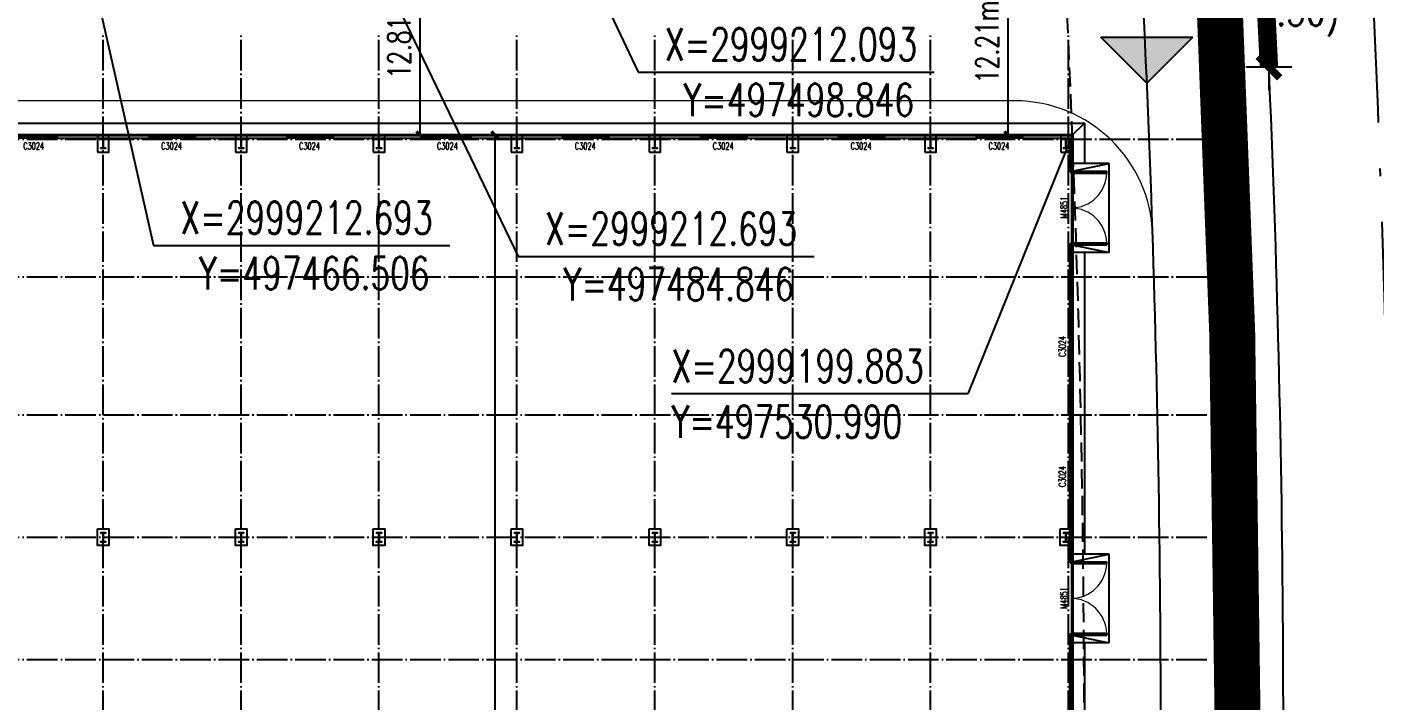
# Model space of a CAD drawing. Header units: metres. Extents: x 497148 to 498044, y 2998751 to 2999627.
# Drawn here: x 497462.8 to 497550.7, y 2999162.9 to 2999207 of the extents above; entities that cross this region are included whole.
import ezdxf

# ---------------------------------------------------------------- set-up
doc = ezdxf.new("R2010")
doc.units = ezdxf.units.M
for name, pattern in [('ACAD_ISO10W100', [18.5, 12, -3, 0.5, -3]), ('CENTER', [2, 1.25, -0.25, 0.25, -0.25]), ('DASH', [0.35, 0.25, -0.1]), ('DASH_6_1', [9, 6, -1, 0, -2]), ('DASHDOT', [1, 0.5, -0.25, 0, -0.25]), ('DOTE', [2.42, 2, -0.2, 0.02, -0.2])]:
    doc.linetypes.add(name, pattern=pattern)
for name, color, linetype in [('DIM_COOR', 3, 'Continuous'), ('DIM_ELEV', 3, 'Continuous'), ('DM-尺寸标注', 7, 'Continuous'), ('DOTE', 1, 'CENTER'), ('KZ-用地边界', 40, 'DASH_6_1'), ('PUB_DIM', 3, 'Continuous'), ('PUB_WALL', 9, 'Continuous'), ('RD-中线', 1, 'DASHDOT'), ('RD-侧石线', 5, 'Continuous'), ('RD-红线', 7, 'Continuous'), ('S-COLU', 2, 'Continuous'), ('STAIR', 2, 'Continuous'), ('WALL', 9, 'Continuous'), ('WINDOW', 4, 'Continuous'), ('WINDOW_TEXT', 7, 'Continuous'), ('图例层', 7, 'Continuous'), ('建筑', 7, 'Continuous')]:
    doc.layers.add(name, color=color, linetype=linetype)
doc.layers.add('道路', color=4, linetype='Continuous', lineweight=15)
doc.styles.add('_TCH_DIM', font='SIMPLEX', dxfattribs={"bigfont": 'GBCBIG'})
doc.styles.add('_TCH_DIM_T3', font='SIMPLEX', dxfattribs={"width": 0.705882, "bigfont": 'GBCBIG'})
doc.styles.add('_TCH_WINDOW', font='SIMPLEX', dxfattribs={"height": 3.5, "bigfont": 'GBCBIG'})
doc.styles.add('DIMST', font='SimSun.ttf', dxfattribs={"width": 0.8})
doc.styles.get("Standard").update_dxf_attribs({"font": 'arial.ttf'})
doc.dimstyles.new('_TCH_ARCH_M_M&&1', dxfattribs={"dimtxt": 1.4875, "dimasz": 0.5, "dimexe": 1.25, "dimexo": 1.5, "dimgap": 0.63125, "dimtad": 1, "dimzin": 0, "dimdsep": 46, "dimtxsty": '_TCH_DIM_T3', "dimblk": 'ARCHTICK', "dimcen": 0.09, "dimclrt": 7, "dimazin": 2, "dimtfac": 1, "dimtix": 1, "dimtmove": 2, "dimatfit": 3, "dimfxl": 0, "dimtolj": 1, "dimtzin": 0, "dimarcsym": 0})
doc.dimstyles.new('ISO-25', dxfattribs={"dimtxt": 2.5, "dimasz": 2.5, "dimexe": 1.25, "dimexo": 0.625, "dimtad": 1, "dimtxsty": 'Standard', "dimcen": 2.5, "dimadec": 0, "dimazin": 0, "dimtfac": 1, "dimtmove": 0, "dimatfit": 3, "dimfxl": 0, "dimarcsym": 0})

# ---------------------------------------------------------------- blocks, each defined once
blk = doc.blocks.new('新块')
at = {"layer": 'RD-中线', "color": 6, "linetype": 'ACAD_ISO10W100', "flags": 128}
blk.add_lwpolyline([(497552.39, 2998812.231), (497551.765, 2999162.651, 0.025717), (497546.244, 2999266.332)], format="xyb", dxfattribs=at)
blk = doc.blocks.new('柱网 26.4')
at = {"layer": 'S-COLU'}
for points in [[(1748157, -4958), (1748907, -4958), (1748907, -3858), (1748157, -3858)], [(1748357, -4708), (1748707, -4708), (1748707, -4694), (1748537, -4694), (1748537, -4122), (1748707, -4122), (1748707, -4108), (1748357, -4108), (1748357, -4122), (1748527, -4122), (1748527, -4694), (1748357, -4694)], [(1757157, -4958), (1757907, -4958), (1757907, -3858), (1757157, -3858)], [(1757357, -4708), (1757707, -4708), (1757707, -4694), (1757537, -4694), (1757537, -4122), (1757707, -4122), (1757707, -4108), (1757357, -4108), (1757357, -4122), (1757527, -4122), (1757527, -4694), (1757357, -4694)], [(1766157, -4958), (1766907, -4958), (1766907, -3858), (1766157, -3858)], [(1766357, -4708), (1766707, -4708), (1766707, -4694), (1766537, -4694), (1766537, -4122), (1766707, -4122), (1766707, -4108), (1766357, -4108), (1766357, -4122), (1766527, -4122), (1766527, -4694), (1766357, -4694)], [(1775157, -4958), (1775907, -4958), (1775907, -3858), (1775157, -3858)], [(1775357, -4708), (1775707, -4708), (1775707, -4694), (1775537, -4694), (1775537, -4122), (1775707, -4122), (1775707, -4108), (1775357, -4108), (1775357, -4122), (1775527, -4122), (1775527, -4694), (1775357, -4694)], [(1784157, -4958), (1784907, -4958), (1784907, -3858), (1784157, -3858)], [(1784357, -4708), (1784707, -4708), (1784707, -4694), (1784537, -4694), (1784537, -4122), (1784707, -4122), (1784707, -4108), (1784357, -4108), (1784357, -4122), (1784527, -4122), (1784527, -4694), (1784357, -4694)], [(1793157, -4958), (1793907, -4958), (1793907, -3858), (1793157, -3858)], [(1793357, -4708), (1793707, -4708), (1793707, -4694), (1793537, -4694), (1793537, -4122), (1793707, -4122), (1793707, -4108), (1793357, -4108), (1793357, -4122), (1793527, -4122), (1793527, -4694), (1793357, -4694)], [(1802157, -4958), (1802907, -4958), (1802907, -3858), (1802157, -3858)], [(1802357, -4708), (1802707, -4708), (1802707, -4694), (1802537, -4694), (1802537, -4122), (1802707, -4122), (1802707, -4108), (1802357, -4108), (1802357, -4122), (1802527, -4122), (1802527, -4694), (1802357, -4694)], [(1811032, -4958), (1811782, -4958), (1811782, -3858), (1811032, -3858)], [(1811182, -4708), (1811532, -4708), (1811532, -4694), (1811362, -4694), (1811362, -4122), (1811532, -4122), (1811532, -4108), (1811182, -4108), (1811182, -4122), (1811352, -4122), (1811352, -4694), (1811182, -4694)], [(1748157, -29570), (1748907, -29570), (1748907, -30645), (1748157, -30645)], [(1748357, -29820), (1748707, -29820), (1748707, -29834), (1748537, -29834), (1748537, -30406), (1748707, -30406), (1748707, -30420), (1748357, -30420), (1748357, -30406), (1748527, -30406), (1748527, -29834), (1748357, -29834)], [(1757157, -29570), (1757907, -29570), (1757907, -30645), (1757157, -30645)], [(1757357, -29820), (1757707, -29820), (1757707, -29834), (1757537, -29834), (1757537, -30406), (1757707, -30406), (1757707, -30420), (1757357, -30420), (1757357, -30406), (1757527, -30406), (1757527, -29834), (1757357, -29834)], [(1766157, -29570), (1766907, -29570), (1766907, -30645), (1766157, -30645)], [(1766357, -29820), (1766707, -29820), (1766707, -29834), (1766537, -29834), (1766537, -30406), (1766707, -30406), (1766707, -30420), (1766357, -30420), (1766357, -30406), (1766527, -30406), (1766527, -29834), (1766357, -29834)], [(1775157, -29570), (1775907, -29570), (1775907, -30645), (1775157, -30645)], [(1775357, -29820), (1775707, -29820), (1775707, -29834), (1775537, -29834), (1775537, -30406), (1775707, -30406), (1775707, -30420), (1775357, -30420), (1775357, -30406), (1775527, -30406), (1775527, -29834), (1775357, -29834)], [(1784157, -29570), (1784907, -29570), (1784907, -30645), (1784157, -30645)], [(1784357, -29820), (1784707, -29820), (1784707, -29834), (1784537, -29834), (1784537, -30406), (1784707, -30406), (1784707, -30420), (1784357, -30420), (1784357, -30406), (1784527, -30406), (1784527, -29834), (1784357, -29834)], [(1793157, -29570), (1793907, -29570), (1793907, -30645), (1793157, -30645)], [(1793357, -29820), (1793707, -29820), (1793707, -29834), (1793537, -29834), (1793537, -30406), (1793707, -30406), (1793707, -30420), (1793357, -30420), (1793357, -30406), (1793527, -30406), (1793527, -29834), (1793357, -29834)], [(1802157, -29570), (1802907, -29570), (1802907, -30645), (1802157, -30645)], [(1802357, -29820), (1802707, -29820), (1802707, -29834), (1802537, -29834), (1802537, -30406), (1802707, -30406), (1802707, -30420), (1802357, -30420), (1802357, -30406), (1802527, -30406), (1802527, -29834), (1802357, -29834)], [(1810982, -29570), (1811782, -29570), (1811782, -30645), (1810982, -30645)], [(1811182, -29820), (1811532, -29820), (1811532, -29834), (1811362, -29834), (1811362, -30406), (1811532, -30406), (1811532, -30420), (1811182, -30420), (1811182, -30406), (1811352, -30406), (1811352, -29834), (1811182, -29834)]]:
    blk.add_lwpolyline(points, close=True, dxfattribs=at)
blk = doc.blocks.new('$DorLib2D$00000002')
for p, q in [((-0.5, 0), (-0.5, 0.4875)), ((-0.475, 0.4875), (-0.5, 0.4875)), ((-0.475, 0), (-0.475, 0.4875)), ((0.475, 0), (0.475, 0.4875)), ((0.475, 0.4875), (0.5, 0.4875)), ((0.5, 0), (0.5, 0.4875)), ((-0.5, 0), (-0.475, 0)), ((0.5, 0), (0.475, 0))]:
    blk.add_line(p, q)
at = {"lineweight": 13}
for centre, start, end in [((-0.4875, 0), 0, 88.53072), ((0.4875, 0), 91.46928, 180)]:
    blk.add_arc(centre, 0.4875, start, end, dxfattribs=at)
blk = doc.blocks.new('$TCHSYS$WIN2D')
for p, q in [((-0.5, 0.5), (0.5, 0.5)), ((-0.5, 0.5), (-0.5, -0.5)), ((0.5, 0.5), (0.5, -0.5)), ((0.5, 0.167), (-0.5, 0.167)), ((0.5, -0.167), (-0.5, -0.167)), ((-0.5, -0.5), (0.5, -0.5))]:
    blk.add_line(p, q)
blk = doc.blocks.new('A$Cc2f5e964')
at = {"layer": 'PUB_WALL'}
for points in [[(82.129, 100.774), (76.129, 100.774), (76.189, 100.714), (82.069, 100.714)], [(76.129, 100.774), (76.129, 100.584), (76.189, 100.644), (76.189, 100.714)], [(76.129, 100.584), (82.129, 100.584), (82.069, 100.644), (76.189, 100.644)], [(82.129, 100.584), (82.129, 100.774), (82.069, 100.714), (82.069, 100.644)], [(91.129, 100.774), (85.129, 100.774), (85.189, 100.714), (91.069, 100.714)], [(85.129, 100.774), (85.129, 100.584), (85.189, 100.644), (85.189, 100.714)], [(85.129, 100.584), (91.129, 100.584), (91.069, 100.644), (85.189, 100.644)], [(91.129, 100.584), (91.129, 100.774), (91.069, 100.714), (91.069, 100.644)], [(100.129, 100.774), (94.129, 100.774), (94.189, 100.714), (100.069, 100.714)], [(94.129, 100.774), (94.129, 100.584), (94.189, 100.644), (94.189, 100.714)], [(94.129, 100.584), (100.129, 100.584), (100.069, 100.644), (94.189, 100.644)], [(100.129, 100.584), (100.129, 100.774), (100.069, 100.714), (100.069, 100.644)], [(109.129, 100.774), (103.129, 100.774), (103.189, 100.714), (109.069, 100.714)], [(103.129, 100.774), (103.129, 100.584), (103.189, 100.644), (103.189, 100.714)], [(103.129, 100.584), (109.129, 100.584), (109.069, 100.644), (103.189, 100.644)], [(109.129, 100.584), (109.129, 100.774), (109.069, 100.714), (109.069, 100.644)], [(118.129, 100.774), (112.129, 100.774), (112.189, 100.714), (118.069, 100.714)], [(112.129, 100.774), (112.129, 100.584), (112.189, 100.644), (112.189, 100.714)], [(112.129, 100.584), (118.129, 100.584), (118.069, 100.644), (112.189, 100.644)], [(118.129, 100.584), (118.129, 100.774), (118.069, 100.714), (118.069, 100.644)], [(127.129, 100.774), (121.129, 100.774), (121.189, 100.714), (127.069, 100.714)], [(121.129, 100.774), (121.129, 100.584), (121.189, 100.644), (121.189, 100.714)], [(121.129, 100.584), (127.129, 100.584), (127.069, 100.644), (121.189, 100.644)], [(127.129, 100.584), (127.129, 100.774), (127.069, 100.714), (127.069, 100.644)], [(136.129, 100.774), (130.129, 100.774), (130.189, 100.714), (136.069, 100.714)], [(130.129, 100.774), (130.129, 100.584), (130.189, 100.644), (130.189, 100.714)], [(130.129, 100.584), (136.129, 100.584), (136.069, 100.644), (130.189, 100.644)], [(136.129, 100.584), (136.129, 100.774), (136.069, 100.714), (136.069, 100.644)], [(142.379, 100.774), (139.129, 100.774), (139.189, 100.714), (142.319, 100.714)], [(139.129, 100.774), (139.129, 100.584), (139.189, 100.644), (139.189, 100.714)], [(139.129, 100.584), (142.189, 100.584), (142.249, 100.644), (139.189, 100.644)], [(142.189, 100.584), (142.189, 98.424), (142.249, 98.484), (142.249, 100.644)], [(142.379, 98.424), (142.379, 100.774), (142.319, 100.714), (142.319, 98.484)], [(142.189, 98.424), (142.379, 98.424), (142.319, 98.484), (142.249, 98.484)], [(142.189, 93.624), (142.189, 88.524), (142.249, 88.584), (142.249, 93.564)], [(142.379, 93.624), (142.189, 93.624), (142.249, 93.564), (142.319, 93.564)], [(142.379, 88.524), (142.379, 93.624), (142.319, 93.564), (142.319, 88.584)], [(142.189, 88.524), (142.379, 88.524), (142.319, 88.584), (142.249, 88.584)], [(142.189, 85.524), (142.189, 80.024), (142.249, 80.084), (142.249, 85.464)], [(142.379, 85.524), (142.189, 85.524), (142.249, 85.464), (142.319, 85.464)], [(142.379, 80.024), (142.379, 85.524), (142.319, 85.464), (142.319, 80.084)], [(142.189, 80.024), (142.379, 80.024), (142.319, 80.084), (142.249, 80.084)], [(142.189, 77.024), (142.189, 72.924), (142.249, 72.984), (142.249, 76.964)], [(142.379, 77.024), (142.189, 77.024), (142.249, 76.964), (142.319, 76.964)], [(142.379, 72.924), (142.379, 77.024), (142.319, 76.964), (142.319, 72.984)], [(142.189, 72.924), (142.379, 72.924), (142.319, 72.984), (142.249, 72.984)], [(142.189, 68.124), (142.189, 64.024), (142.249, 64.084), (142.249, 68.064)], [(142.379, 68.124), (142.189, 68.124), (142.249, 68.064), (142.319, 68.064)], [(142.379, 64.024), (142.379, 68.124), (142.319, 68.064), (142.319, 64.084)], [(142.189, 64.024), (142.379, 64.024), (142.319, 64.084), (142.249, 64.084)]]:
    blk.add_hatch(color=256, dxfattribs=at).paths.add_polyline_path(points)
at = {"color": 9}
blk.add_line((142.379, 100.774), (143.179, 101.574), dxfattribs=at)
for points in [[(125.729, 7.474), (19.079, 7.474), (19.079, 101.574), (143.179, 101.574), (143.179, 98.924)], [(143.179, 93.124), (143.179, 73.424)], [(143.179, 67.624), (143.179, 49.424)]]:
    blk.add_lwpolyline(points, dxfattribs=at)
blk.add_lwpolyline([(19.879, 100.774), (142.379, 100.774), (142.379, 8.274), (19.879, 8.274)], close=True)
blk.add_lwpolyline([(142.379, 8.274), (19.879, 8.274), (19.879, 100.774), (142.379, 100.774)], close=True, dxfattribs=at)
at = {"layer": 'DOTE', "linetype": 'DOTE'}
for p, q in [((79.129, 0), (79.129, 107.33)), ((88.129, 0), (88.129, 107.33)), ((97.129, 0), (97.129, 107.33)), ((106.129, 0), (106.129, 107.33)), ((115.129, 0), (115.129, 107.33)), ((124.129, 0), (124.129, 107.33)), ((133.129, 0), (133.129, 107.33)), ((142.129, 0), (142.129, 107.33)), ((1.655, 100.524), (151.201, 100.524)), ((1.655, 91.524), (151.201, 91.524)), ((1.655, 82.524), (151.201, 82.524)), ((1.655, 74.524), (151.201, 74.524)), ((1.655, 66.524), (151.201, 66.524))]:
    blk.add_line(p, q, dxfattribs=at)
at = {"layer": 'STAIR'}
for p, q in [((144.779, 98.924), (142.379, 98.924)), ((142.379, 93.124), (142.379, 98.924)), ((142.379, 98.424), (144.779, 98.924)), ((144.779, 93.124), (144.779, 98.924)), ((142.379, 93.624), (144.779, 93.124)), ((144.779, 93.124), (142.379, 93.124)), ((144.779, 73.424), (142.379, 73.424)), ((142.379, 67.624), (142.379, 73.424)), ((142.379, 72.924), (144.779, 73.424)), ((144.779, 67.624), (144.779, 73.424)), ((142.379, 68.124), (144.779, 67.624)), ((144.779, 67.624), (142.379, 67.624))]:
    blk.add_line(p, q, dxfattribs=at)
at = {"layer": 'WALL'}
for p, q in [((82.129, 100.774), (76.129, 100.774)), ((76.129, 100.774), (76.129, 100.584)), ((76.129, 100.584), (82.129, 100.584)), ((82.129, 100.584), (82.129, 100.774)), ((91.129, 100.774), (85.129, 100.774)), ((85.129, 100.774), (85.129, 100.584)), ((85.129, 100.584), (91.129, 100.584)), ((91.129, 100.584), (91.129, 100.774)), ((100.129, 100.774), (94.129, 100.774)), ((94.129, 100.774), (94.129, 100.584)), ((94.129, 100.584), (100.129, 100.584)), ((100.129, 100.584), (100.129, 100.774)), ((109.129, 100.774), (103.129, 100.774)), ((103.129, 100.774), (103.129, 100.584)), ((103.129, 100.584), (109.129, 100.584)), ((109.129, 100.584), (109.129, 100.774)), ((118.129, 100.774), (112.129, 100.774)), ((112.129, 100.774), (112.129, 100.584)), ((112.129, 100.584), (118.129, 100.584)), ((118.129, 100.584), (118.129, 100.774)), ((127.129, 100.774), (121.129, 100.774)), ((121.129, 100.774), (121.129, 100.584)), ((121.129, 100.584), (127.129, 100.584)), ((127.129, 100.584), (127.129, 100.774)), ((136.129, 100.774), (130.129, 100.774)), ((130.129, 100.774), (130.129, 100.584)), ((130.129, 100.584), (136.129, 100.584)), ((136.129, 100.584), (136.129, 100.774)), ((142.379, 100.774), (139.129, 100.774)), ((139.129, 100.774), (139.129, 100.584)), ((139.129, 100.584), (142.189, 100.584)), ((142.189, 100.584), (142.189, 98.424)), ((142.379, 98.424), (142.379, 100.774)), ((142.189, 98.424), (142.379, 98.424)), ((142.189, 93.624), (142.189, 88.524)), ((142.379, 93.624), (142.189, 93.624)), ((142.379, 88.524), (142.379, 93.624)), ((142.189, 88.524), (142.379, 88.524)), ((142.189, 85.524), (142.189, 80.024)), ((142.379, 85.524), (142.189, 85.524)), ((142.379, 80.024), (142.379, 85.524)), ((142.189, 80.024), (142.379, 80.024)), ((142.189, 77.024), (142.189, 72.924)), ((142.379, 77.024), (142.189, 77.024)), ((142.379, 72.924), (142.379, 77.024)), ((142.189, 72.924), (142.379, 72.924)), ((142.189, 68.124), (142.189, 64.024)), ((142.379, 68.124), (142.189, 68.124)), ((142.379, 64.024), (142.379, 68.124)), ((142.189, 64.024), (142.379, 64.024))]:
    blk.add_line(p, q, dxfattribs=at)
at = {"xscale": 0.001, "yscale": 0.001, "zscale": 0.001}
blk.add_blockref('柱网 26.4', (-1669.403, 104.632), dxfattribs=at)
at = {"layer": 'WINDOW'}
ref = blk.add_blockref('$TCHSYS$WIN2D', (74.629, 100.679), dxfattribs=dict(at, xscale=3, yscale=-0.19, zscale=3, rotation=180))
ref.add_attrib('A', 'C3024', (73.909, 99.851), dxfattribs={"layer": 'WINDOW_TEXT', "height": 0.4462, "style": '_TCH_WINDOW', "width": 0.705882})
ref = blk.add_blockref('$TCHSYS$WIN2D', (83.629, 100.679), dxfattribs=dict(at, xscale=3, yscale=-0.19, zscale=3, rotation=180))
ref.add_attrib('A', 'C3024', (82.909, 99.851), dxfattribs={"layer": 'WINDOW_TEXT', "height": 0.4462, "style": '_TCH_WINDOW', "width": 0.705882})
ref = blk.add_blockref('$TCHSYS$WIN2D', (92.629, 100.679), dxfattribs=dict(at, xscale=3, yscale=-0.19, zscale=3, rotation=180))
ref.add_attrib('A', 'C3024', (91.909, 99.851), dxfattribs={"layer": 'WINDOW_TEXT', "height": 0.4462, "style": '_TCH_WINDOW', "width": 0.705882})
ref = blk.add_blockref('$TCHSYS$WIN2D', (101.629, 100.679), dxfattribs=dict(at, xscale=3, yscale=-0.19, zscale=3, rotation=180))
ref.add_attrib('A', 'C3024', (100.909, 99.851), dxfattribs={"layer": 'WINDOW_TEXT', "height": 0.4462, "style": '_TCH_WINDOW', "width": 0.705882})
ref = blk.add_blockref('$TCHSYS$WIN2D', (110.629, 100.679), dxfattribs=dict(at, xscale=3, yscale=-0.19, zscale=3, rotation=180))
ref.add_attrib('A', 'C3024', (109.909, 99.851), dxfattribs={"layer": 'WINDOW_TEXT', "height": 0.4462, "style": '_TCH_WINDOW', "width": 0.705882})
ref = blk.add_blockref('$TCHSYS$WIN2D', (119.629, 100.679), dxfattribs=dict(at, xscale=3, yscale=-0.19, zscale=3, rotation=180))
ref.add_attrib('A', 'C3024', (118.909, 99.851), dxfattribs={"layer": 'WINDOW_TEXT', "height": 0.4462, "style": '_TCH_WINDOW', "width": 0.705882})
ref = blk.add_blockref('$TCHSYS$WIN2D', (128.629, 100.679), dxfattribs=dict(at, xscale=3, yscale=-0.19, zscale=3, rotation=180))
ref.add_attrib('A', 'C3024', (127.909, 99.851), dxfattribs={"layer": 'WINDOW_TEXT', "height": 0.4462, "style": '_TCH_WINDOW', "width": 0.705882})
ref = blk.add_blockref('$TCHSYS$WIN2D', (137.629, 100.679), dxfattribs=dict(at, xscale=3, yscale=-0.19, zscale=3, rotation=180))
ref.add_attrib('A', 'C3024', (136.909, 99.851), dxfattribs={"layer": 'WINDOW_TEXT', "height": 0.4462, "style": '_TCH_WINDOW', "width": 0.705882})
ref = blk.add_blockref('$DorLib2D$00000002', (142.284, 96.024), dxfattribs=dict(at, xscale=4.8, yscale=4.8, zscale=4.8, rotation=270))
ref.add_attrib('A', 'M4851', (142.053, 95.356), dxfattribs={"layer": 'WINDOW_TEXT', "height": 0.4462, "rotation": 90, "style": '_TCH_WINDOW', "width": 0.705882})
ref = blk.add_blockref('$TCHSYS$WIN2D', (142.284, 87.024), dxfattribs=dict(at, xscale=3, yscale=0.19, zscale=3, rotation=270))
ref.add_attrib('A', 'C3024', (141.953, 86.304), dxfattribs={"layer": 'WINDOW_TEXT', "height": 0.4462, "rotation": 90, "style": '_TCH_WINDOW', "width": 0.705882})
ref = blk.add_blockref('$TCHSYS$WIN2D', (142.284, 78.524), dxfattribs=dict(at, xscale=3, yscale=0.19, zscale=3, rotation=270))
ref.add_attrib('A', 'C3024', (141.953, 77.804), dxfattribs={"layer": 'WINDOW_TEXT', "height": 0.4462, "rotation": 90, "style": '_TCH_WINDOW', "width": 0.705882})
ref = blk.add_blockref('$DorLib2D$00000002', (142.284, 70.524), dxfattribs=dict(at, xscale=4.8, yscale=4.8, zscale=4.8, rotation=270))
ref.add_attrib('A', 'M4851', (142.053, 69.856), dxfattribs={"layer": 'WINDOW_TEXT', "height": 0.4462, "rotation": 90, "style": '_TCH_WINDOW', "width": 0.705882})
ref = blk.add_blockref('$TCHSYS$WIN2D', (142.284, 62.524), dxfattribs=dict(at, xscale=3, yscale=0.19, zscale=3, rotation=270))
ref.add_attrib('A', 'C3024', (141.953, 61.804), dxfattribs={"layer": 'WINDOW_TEXT', "height": 0.4462, "rotation": 90, "style": '_TCH_WINDOW', "width": 0.705882})
blk = doc.blocks.new('尺寸线')
at = {"color": 0, "linetype": 'Continuous'}
for p, q in [((0, 60), (0, -60)), ((-60, 0), (60, 0))]:
    blk.add_line(p, q, dxfattribs=at)
at = {"color": 0, "linetype": 'Continuous', "const_width": 20}
blk.add_lwpolyline([(-28, -28), (28, 28)], dxfattribs=at)
blk = doc.blocks.new('*D1212')
at = {"layer": 'Defpoints', "color": 0, "linetype": 'Continuous', "transparency": 16777216}
for p in [(497543.824, 2999254.333), (497543.824, 2999254.333), (497543.824, 2999204.333)]:
    blk.add_point(p, dxfattribs=at)
at = {"layer": 'DM-尺寸标注', "color": 0, "linetype": 'Continuous', "lineweight": -2, "transparency": 16777216}
for p, q in [((497543.824, 2999254.333), (497543.824, 2999254.333)), ((497543.824, 2999204.358), (497543.824, 2999254.308)), ((497543.824, 2999204.333), (497543.824, 2999204.333))]:
    blk.add_line(p, q, dxfattribs=at)
at = {"layer": 'DM-尺寸标注', "color": 0, "linetype": 'Continuous', "lineweight": -2, "transparency": 16777216, "xscale": 0.025, "yscale": 0.025, "zscale": 0.025}
for p, rotation in [((497543.824, 2999254.333), 90), ((497543.824, 2999204.333), 270)]:
    blk.add_blockref('尺寸线', p, dxfattribs=dict(at, rotation=rotation))
at = {"layer": 'DM-尺寸标注', "color": 0, "linetype": 'Continuous', "transparency": 16777216, "insert": (497540.324, 2999229.333), "char_height": 4.5, "attachment_point": 5, "rotation": 90, "style": 'DIMST'}
blk.add_mtext('50.0', dxfattribs=at)
blk = doc.blocks.new('_ArchTick')
at = {"color": 0, "linetype": 'ByBlock', "const_width": 0.4}
blk.add_lwpolyline([(-0.5, -0.5), (0.5, 0.5)], dxfattribs=at)
blk = doc.blocks.new('*D1131')
at = {"layer": 'Defpoints', "color": 0, "transparency": 16777216}
for p in [(497482.563, 2999199.883), (497493.332, 2999199.883), (497482.563, 2999107.383)]:
    blk.add_point(p, dxfattribs=at)
at = {"layer": 'PUB_DIM', "color": 0, "lineweight": -2, "transparency": 16777216}
for p, q in [((497484.063, 2999199.883), (497494.582, 2999199.883)), ((497493.332, 2999107.383), (497493.332, 2999199.883)), ((497484.063, 2999107.383), (497494.582, 2999107.383))]:
    blk.add_line(p, q, dxfattribs=at)
at = {"layer": 'PUB_DIM', "color": 0, "lineweight": -2, "transparency": 16777216, "xscale": 0.5, "yscale": 0.5, "zscale": 0.5}
for p, rotation in [((497493.332, 2999199.883), 90), ((497493.332, 2999107.383), 270)]:
    blk.add_blockref('_ArchTick', p, dxfattribs=dict(at, rotation=rotation))
at = {"layer": 'PUB_DIM', "color": 7, "transparency": 16777216, "insert": (497491.957, 2999153.633), "char_height": 1.4875, "attachment_point": 5, "rotation": 90, "style": '_TCH_DIM_T3'}
blk.add_mtext('\\A1;92.50m', dxfattribs=at)
blk = doc.blocks.new('*D1136')
at = {"layer": 'Defpoints', "color": 0, "transparency": 16777216}
for p in [(497506.804, 2999212.093), (497526.802, 2999212.093), (497506.804, 2999199.883)]:
    blk.add_point(p, dxfattribs=at)
at = {"layer": 'PUB_DIM', "color": 0, "lineweight": -2, "transparency": 16777216}
for p, q in [((497508.304, 2999212.093), (497528.052, 2999212.093)), ((497526.802, 2999199.883), (497526.802, 2999212.093)), ((497508.304, 2999199.883), (497528.052, 2999199.883))]:
    blk.add_line(p, q, dxfattribs=at)
at = {"layer": 'PUB_DIM', "color": 0, "lineweight": -2, "transparency": 16777216, "xscale": 0.5, "yscale": 0.5, "zscale": 0.5}
for p, rotation in [((497526.802, 2999212.093), 90), ((497526.802, 2999199.883), 270)]:
    blk.add_blockref('_ArchTick', p, dxfattribs=dict(at, rotation=rotation))
at = {"layer": 'PUB_DIM', "color": 7, "transparency": 16777216, "insert": (497525.427, 2999205.988), "char_height": 1.4875, "attachment_point": 5, "rotation": 90, "style": '_TCH_DIM_T3'}
blk.add_mtext('\\A1;12.21m', dxfattribs=at)
blk = doc.blocks.new('*D1138')
at = {"layer": 'Defpoints', "color": 0, "transparency": 16777216}
for p in [(497482.563, 2999212.693), (497488.437, 2999212.693), (497482.563, 2999199.883)]:
    blk.add_point(p, dxfattribs=at)
at = {"layer": 'PUB_DIM', "color": 0, "lineweight": -2, "transparency": 16777216}
for p, q in [((497484.063, 2999212.693), (497489.687, 2999212.693)), ((497488.437, 2999199.883), (497488.437, 2999212.693)), ((497484.063, 2999199.883), (497489.687, 2999199.883))]:
    blk.add_line(p, q, dxfattribs=at)
at = {"layer": 'PUB_DIM', "color": 0, "lineweight": -2, "transparency": 16777216, "xscale": 0.5, "yscale": 0.5, "zscale": 0.5}
for p, rotation in [((497488.437, 2999212.693), 90), ((497488.437, 2999199.883), 270)]:
    blk.add_blockref('_ArchTick', p, dxfattribs=dict(at, rotation=rotation))
at = {"layer": 'PUB_DIM', "color": 7, "transparency": 16777216, "insert": (497487.062, 2999206.288), "char_height": 1.4875, "attachment_point": 5, "rotation": 90, "style": '_TCH_DIM_T3'}
blk.add_mtext('\\A1;12.81m', dxfattribs=at)

msp = doc.modelspace()

# ---------------------------------------------------------------- hatches: boundary and pattern name
at = {"layer": 'DIM_ELEV'}
msp.add_hatch(color=256, dxfattribs=at).paths.add_polyline_path([(497535.862, 2999203.285), (497532.862, 2999206.285), (497538.862, 2999206.285)])

# ---------------------------------------------------------------- linework, layer by layer
at = {"layer": 'DIM_COOR', "color": 3}
for p, q in [((497466.506, 2999212.693), (497471.025, 2999192.692)), ((497484.846, 2999212.693), (497494.822, 2999191.969)), ((497498.846, 2999212.093), (497502.648, 2999204.008)), ((497502.648, 2999204.008), (497521.976, 2999204.008)), ((497530.99, 2999199.883), (497524.168, 2999182.99)), ((497471.025, 2999192.692), (497490.354, 2999192.692)), ((497494.822, 2999191.969), (497514.15, 2999191.969)), ((497524.168, 2999182.99), (497504.84, 2999182.99))]:
    msp.add_line(p, q, dxfattribs=at)
at = {"layer": 'DIM_ELEV'}
for p, q in [((497535.862, 2999203.285), (497532.862, 2999206.285)), ((497532.862, 2999206.285), (497538.862, 2999206.285)), ((497535.862, 2999203.285), (497538.862, 2999206.285))]:
    msp.add_line(p, q, dxfattribs=at)
at = {"layer": 'KZ-用地边界', "ltscale": 2.5, "const_width": 3}
msp.add_lwpolyline([(497538.952, 2999235.832, 0.392398), (497519.008, 2999254.333), (497364.358, 2999254.333, 0.414381), (497351.358, 2999241.325), (497351.407, 2999157.35), (497351.462, 2999060.121), (497351.18, 2998919.369, 0.4148), (497369.18, 2998901.333), (497493.785, 2998901.333), (497522.196, 2998901.333, 0.414736), (497542.196, 2998921.368), (497541.765, 2999162.633, 0.01832), (497538.952, 2999235.832)], format="xyb", dxfattribs=at)
at = {"layer": 'RD-侧石线', "color": 5, "ltscale": 0.1}
msp.add_lwpolyline([(497545.204, 2998916.868), (497544.765, 2999162.638, 0.019155), (497541.687, 2999239.399)], format="xyb", dxfattribs=at)
at = {"layer": 'RD-红线'}
msp.add_lwpolyline([(497538.952, 2999235.832, 0.392398), (497519.008, 2999254.333), (497364.358, 2999254.333, 0.414381), (497351.358, 2999241.325), (497351.407, 2999157.35), (497351.462, 2999060.121), (497351.18, 2998919.369, 0.4148), (497369.18, 2998901.333), (497493.785, 2998901.333), (497522.196, 2998901.333, 0.414736), (497542.196, 2998921.368), (497541.765, 2999162.633, 0.01832), (497538.952, 2999235.832)], format="xyb", dxfattribs=at)
at = {"layer": '图例层', "color": 253, "const_width": 1.2}
msp.add_lwpolyline([(497543.824, 2999204.333, 0.008757), (497541.687, 2999239.399)], format="xyb", dxfattribs=at)
at = {"layer": '图例层', "color": 1, "flags": 128}
msp.add_lwpolyline([(497537.184, 2998927.672), (497536.765, 2999162.624, 0.017827), (497534.111, 2999233.503)], format="xyb", dxfattribs=at)
at = {"layer": '图例层', "color": 11, "linetype": 'DASH', "ltscale": 5, "flags": 128}
msp.add_lwpolyline([(497532.183, 2998928.324), (497531.765, 2999162.615, 0.01733), (497529.266, 2999231.177)], format="xyb", dxfattribs=at)
at = {"layer": '建筑', "linetype": 'Continuous', "const_width": 0.2}
msp.add_lwpolyline([(497530.99, 2999107.383), (497408.49, 2999107.383), (497408.49, 2999199.883), (497530.99, 2999199.883)], close=True, dxfattribs=at)
at = {"layer": '道路', "ltscale": 20}
msp.add_line((497527.238, 2999202.133), (497356.374, 2999202.133), dxfattribs=at)
for centre, radius, start, end in [((496541.767, 2999160.85), 999, 0.102129, 4.152064), ((497527.238, 2999193.133), 9, 1.87625, 90), ((496541.767, 2999160.85), 995, 0.102129, 1.876246)]:
    msp.add_arc(centre, radius, start, end, dxfattribs=at)

# ---------------------------------------------------------------- block references
for name, p in [('新块', (0, 0)), ('A$Cc2f5e964', (497388.611, 2999099.109))]:
    msp.add_blockref(name, p)

# ---------------------------------------------------------------- texts
at = {"layer": 'DIM_COOR', "color": 7, "style": '_TCH_DIM', "width": 0.705882}
for s, p in [('X=2999212.093', (497504.405, 2999204.758)), ('Y=497498.846', (497505.619, 2999201.133)), ('X=2999212.693', (497472.783, 2999193.442)), ('X=2999212.693', (497496.579, 2999192.719)), ('Y=497466.506', (497473.997, 2999189.817)), ('Y=497484.846', (497497.793, 2999189.094)), ('X=2999199.883', (497504.84, 2999183.74)), ('Y=497530.990', (497504.84, 2999180.115))]:
    msp.add_text(s, height=2.125, dxfattribs=at).set_placement(p)
at = {"layer": 'DIM_ELEV', "color": 7, "style": '_TCH_DIM', "width": 0.705882}
msp.add_text('(-0.30)', height=2.125, dxfattribs=at).set_placement((497540.447, 2999207.035))

# ---------------------------------------------------------------- dimensions: what is measured, and where the dimension line sits
at = {"layer": 'DM-尺寸标注', "color": 7, "linetype": 'Continuous'}
dim = msp.add_linear_dim(base=(497543.824, 2999254.333), p1=(497543.824, 2999204.333), p2=(497543.824, 2999254.333), angle=90, text='50.0', dimstyle='ISO-25', override={"dimtxt": 4.5, "dimasz": 0.025, "dimexe": 0, "dimexo": 0, "dimgap": 1.25, "dimdec": 1, "dimdsep": 46, "dimtxsty": 'DIMST', "dimblk": '尺寸线', "dimblk1": '尺寸线', "dimblk2": '尺寸线', "dimcen": 0, "dimdle": 0.625, "dimtix": 1, "dimtmove": 2}, dxfattribs=at)
dim.commit()
dim.dimension.update_dxf_attribs({"geometry": '*D1212', "text_midpoint": (497540.324, 2999229.333)})
at = {"layer": 'PUB_DIM'}
for p1, p2, distance, picture, middle in [((497482.563, 2999199.883), (497482.563, 2999212.693), -5.875, '*D1138', (497487.062, 2999206.288)), ((497506.804, 2999199.883), (497506.804, 2999212.093), -19.999, '*D1136', (497525.427, 2999205.988)), ((497482.563, 2999107.383), (497482.563, 2999199.883), -10.77, '*D1131', (497491.957, 2999153.633))]:
    dim = msp.add_aligned_dim(p1=p1, p2=p2, distance=distance, dimstyle='_TCH_ARCH_M_M&&1', override={"dimpost": 'm'}, dxfattribs=at)
    dim.commit()
    dim.dimension.update_dxf_attribs({"geometry": picture, "text_midpoint": middle})

doc.saveas('drawing.dxf')
